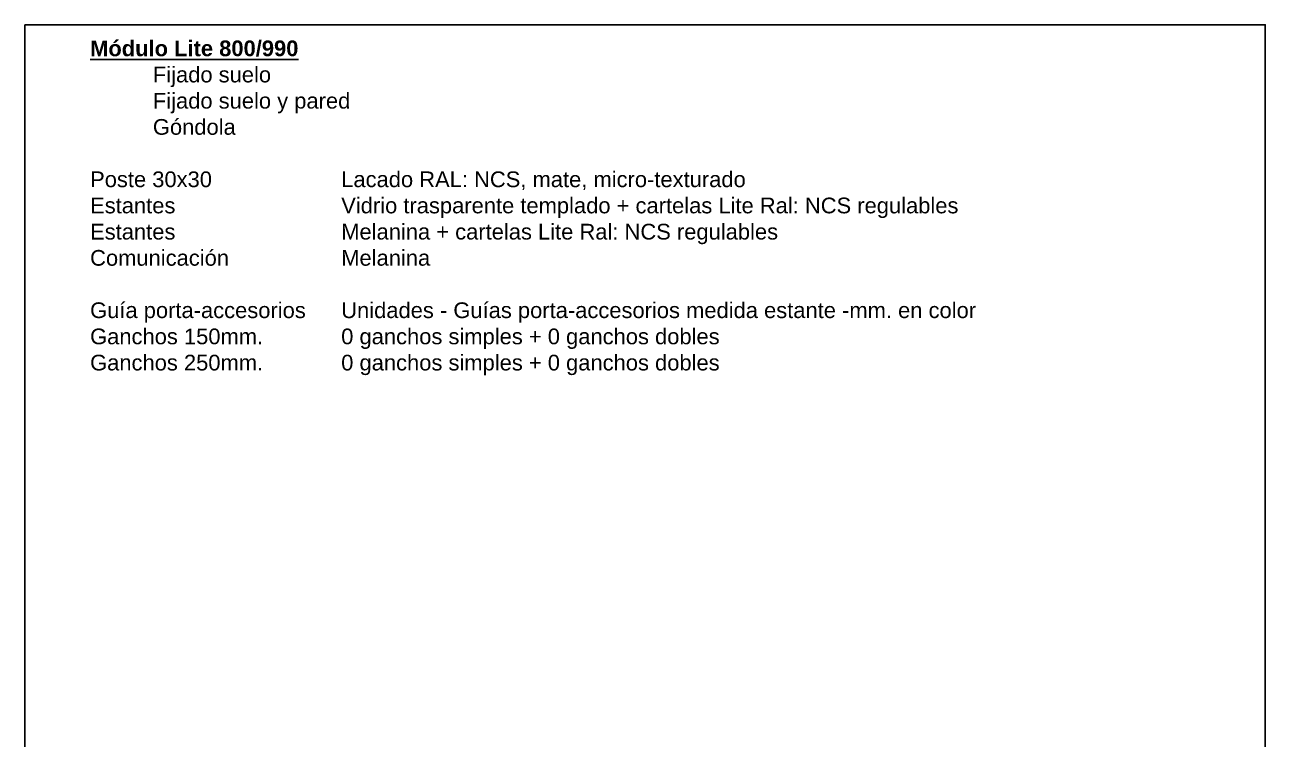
# Paper-space layout 'Jordi B.' of a CAD drawing. Header units: millimetres. Extents: x 23627 to 226976, y -18096 to 223844.
# Drawn here: x 131998 to 139901, y 129447 to 133994 of the extents above; entities that cross this region are included whole.
import ezdxf

# ---------------------------------------------------------------- set-up
doc = ezdxf.new("R2010")
doc.units = ezdxf.units.MM
doc.layers.add('1001 concep color Blau Fosc', color=7, linetype='Continuous', true_color=0x003e84)
doc.layers.add('Linea Capa Color 0202 Lila Parets JB', color=202, linetype='Continuous')
doc.styles.add('Helvetica Light', font='HelveticaNeueLTCom-Th.ttf')

psp = doc.layouts.new('Jordi B.')

# ---------------------------------------------------------------- linework, layer by layer
at = {"layer": 'Linea Capa Color 0202 Lila Parets JB', "ltscale": 10}
psp.add_lwpolyline([(131998.3, 133994), (139901.3, 133994), (139901.3, 129354.4), (131998.3, 129354.4)], close=True, dxfattribs=at)

# ---------------------------------------------------------------- texts
at = {"layer": '1001 concep color Blau Fosc', "insert": (132414.3, 133894.2), "char_height": 100, "width": 7486.963, "attachment_point": 1, "style": 'Helvetica Light'}
psp.add_mtext('{\\fHelveticaNeueLT Com 35 Th|b1|i0|c0|p34;\\LMódulo Lite 800/990\\P\\l^I}Fijado suelo\\P^IFijado suelo y pared{\\fHelveticaNeueLT Com 35 Th|b1|i0|c0|p34;\\P^I}Góndola\\P{\\fHelveticaNeueLT Com 35 Th|b1|i0|c0|p34;\\P}Poste 30x30{\\C1;^I^I}^ILacado {\\C1;RAL: NCS}, mate, micro-texturado\\PEstantes ^I^I^IVidrio trasparente templado + cartelas Lite {\\C1;Ral: NCS} regulables\\PEstantes ^I^I^I{\\C1;Melanina} + cartelas Lite {\\C1;Ral: NCS} regulables\\PComunicación^I^I{\\C1;Melanina}\\P\\PGuía porta-accesorios^I{\\C1;Unidades -} Guías porta-accesorios {\\C1;medida estante -mm}. en {\\C1;color}\\PGanchos 150mm.^I^I{\\C1;0} ganchos simples + {\\C1;0} ganchos dobles\\PGanchos 250mm.^I^I{\\C1;0} ganchos simples + {\\C1;0} ganchos dobles', dxfattribs=at)

doc.saveas('drawing.dxf')
